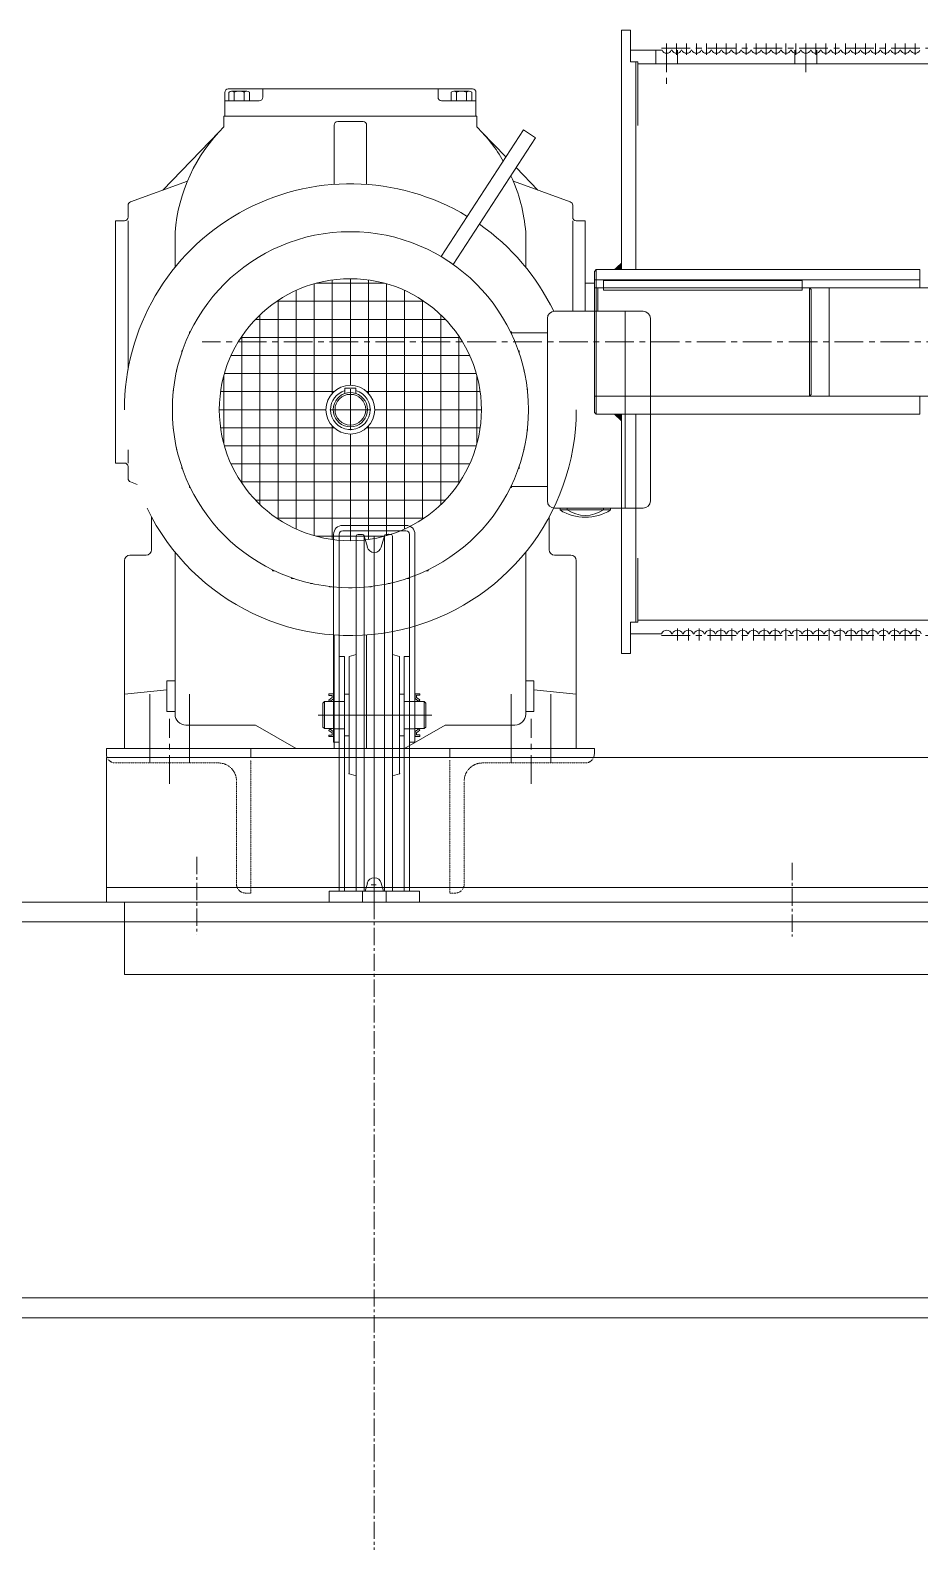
# Model space of a CAD drawing. Header units: millimetres. Extents: x 53635 to 142317, y 101101 to 147193.
# Drawn here: x 74626 to 75118, y 142719 to 143555 of the extents above; entities that cross this region are included whole.
import ezdxf

# ---------------------------------------------------------------- set-up
doc = ezdxf.new("R2010")
doc.units = ezdxf.units.MM
doc.header["$LTSCALE"] = 0.5
doc.header["$MEASUREMENT"] = 0
for name, pattern in [('AXES', [50.8, 31.75, -6.35, 6.35, -6.35]), ('AXES2', [28.575, 19.05, -3.175, 3.175, -3.175]), ('CACHE2', [0.1875, 0.125, -0.0625]), ('CONTINU', [0])]:
    doc.linetypes.add(name, pattern=pattern)
doc.layers.get('0').update_dxf_attribs({"lineweight": 0})
for name, color, linetype, lineweight in [('ASHADE', 7, 'CONTINU', 0), ('AXE', 1, 'AXES2', 0), ('AXES', 1, 'AXES', 0), ('CACHE', 1, 'CACHE2', 0), ('FORT', 7, 'Continuous', 0)]:
    doc.layers.add(name, color=color, linetype=linetype, lineweight=lineweight)

msp = doc.modelspace()

# ---------------------------------------------------------------- linework, layer by layer
for p, q in [((74952.64, 143422.63), (74952.64, 143555.13)), ((74957.64, 143537.63), (74957.64, 143555.13)), ((74957.64, 143544.13), (74975.08, 143544.13)), ((74971.64, 143544.13), (74971.64, 143536.58)), ((74980.21, 143544.13), (74980.58, 143544.13)), ((74983.64, 143544.13), (74983.64, 143536.58)), ((74985.71, 143544.13), (74986.08, 143544.13)), ((74991.21, 143544.13), (74991.58, 143544.13)), ((74996.71, 143544.13), (74997.08, 143544.13)), ((75002.21, 143544.13), (75002.58, 143544.13)), ((75007.71, 143544.13), (75008.08, 143544.13)), ((75013.21, 143544.13), (75013.58, 143544.13)), ((75018.71, 143544.13), (75019.08, 143544.13)), ((75024.21, 143544.13), (75024.58, 143544.13)), ((75029.71, 143544.13), (75030.08, 143544.13)), ((75035.21, 143544.13), (75035.58, 143544.13)), ((75040.71, 143544.13), (75041.08, 143544.13)), ((75046.21, 143544.13), (75046.58, 143544.13)), ((75048.64, 143544.13), (75048.64, 143536.58)), ((75051.71, 143544.13), (75052.08, 143544.13)), ((75057.21, 143544.13), (75057.58, 143544.13)), ((75060.64, 143544.13), (75060.64, 143536.58)), ((75060.64, 143544.13), (75060.64, 143536.58)), ((75062.71, 143544.13), (75063.08, 143544.13)), ((75068.21, 143544.13), (75068.58, 143544.13)), ((75073.71, 143544.13), (75074.08, 143544.13)), ((75079.21, 143544.13), (75079.58, 143544.13)), ((75084.71, 143544.13), (75085.08, 143544.13)), ((75090.21, 143544.13), (75090.58, 143544.13)), ((75095.71, 143544.13), (75096.08, 143544.13)), ((75101.21, 143544.13), (75101.58, 143544.13)), ((75106.71, 143544.13), (75107.08, 143544.13)), ((75112.21, 143544.13), (75112.58, 143544.13)), ((74961.64, 143537.63), (74957.64, 143537.63)), ((74960.64, 143422.63), (74960.64, 143537.63)), ((74961.64, 143502.34), (74961.64, 143537.63)), ((74961.64, 143536.58), (75378.64, 143536.58)), ((74733.14, 143507.63), (74733.14, 143520.68)), ((74752.19, 143516.13), (74733.14, 143516.13)), ((74802.64, 143522.63), (74735.09, 143522.63)), ((74735.49, 143516.13), (74735.49, 143520.92)), ((74746.79, 143516.13), (74735.49, 143516.13)), ((74745.38, 143521.43), (74736.91, 143521.43)), ((74738.32, 143516.13), (74738.32, 143520.92)), ((74743.97, 143516.13), (74743.97, 143520.92)), ((74746.79, 143516.13), (74746.79, 143520.92)), ((74754.14, 143518.08), (74754.14, 143522.63)), ((74870.19, 143522.63), (74802.64, 143522.63)), ((74851.14, 143518.08), (74851.14, 143522.63)), ((74872.14, 143516.13), (74853.09, 143516.13)), ((74858.49, 143516.13), (74858.49, 143520.92)), ((74869.79, 143516.13), (74858.49, 143516.13)), ((74868.38, 143521.43), (74859.91, 143521.43)), ((74861.32, 143516.13), (74861.32, 143520.92)), ((74866.97, 143516.13), (74866.97, 143520.92)), ((74869.79, 143516.13), (74869.79, 143520.92)), ((74872.14, 143507.63), (74872.14, 143520.68)), ((74802.64, 143507.63), (74732.64, 143507.63)), ((74732.64, 143501.63), (74732.64, 143507.63)), ((74732.64, 143507.63), (74732.64, 143507.63)), ((74732.64, 143507.63), (74732.64, 143507.63)), ((74793.64, 143469.8), (74793.64, 143502.63)), ((74802.64, 143504.63), (74795.64, 143504.63)), ((74872.64, 143507.63), (74802.64, 143507.63)), ((74809.64, 143504.63), (74802.64, 143504.63)), ((74811.64, 143469.8), (74811.64, 143502.63)), ((74898.41, 143499.95), (74852.89, 143429.85)), ((74872.64, 143501.63), (74872.64, 143507.63)), ((74872.64, 143507.63), (74872.64, 143507.63)), ((74872.64, 143501.63), (74872.64, 143507.63)), ((74905.12, 143495.59), (74898.41, 143499.95)), ((74730.06, 143498.95), (74698.87, 143466.63)), ((74905.12, 143495.59), (74859.6, 143425.49)), ((74888.7, 143484.99), (74875.23, 143498.95)), ((74906.42, 143466.63), (74894.4, 143479.08)), ((74712.47, 143471.58), (74680.96, 143460.11)), ((74924.33, 143460.11), (74892.81, 143471.58)), ((74679.64, 143451.63), (74679.64, 143458.23)), ((74925.64, 143451.63), (74925.64, 143458.23)), ((74677.64, 143449.63), (74672.64, 143449.63)), ((74672.64, 143382.63), (74672.64, 143449.63)), ((74679.64, 143367.4), (74679.64, 143449.63)), ((74925.64, 143399.63), (74925.64, 143449.63)), ((74932.64, 143449.63), (74927.64, 143449.63)), ((74932.64, 143399.63), (74932.64, 143449.63)), ((74705.64, 143423.97), (74705.64, 143443.33)), ((74899.64, 143423.97), (74899.64, 143443.33)), ((74792.64, 143354.2), (74792.64, 143416.94)), ((74802.64, 143358.63), (74802.64, 143417.63)), ((74812.64, 143354.2), (74812.64, 143416.94)), ((74937.64, 143421.63), (74938.64, 143422.63)), ((74937.64, 143421.63), (74937.64, 143343.63)), ((74938.64, 143422.63), (74938.64, 143342.63)), ((75117.64, 143422.63), (74938.64, 143422.63)), ((74942.64, 143412.63), (74942.64, 143416.63)), ((75052.64, 143416.63), (74942.64, 143416.63)), ((75052.64, 143412.63), (75052.64, 143416.63)), ((75117.64, 143422.63), (75117.64, 143412.63)), ((74772.64, 143279.13), (74772.64, 143411.13)), ((74782.64, 143275.44), (74782.64, 143414.82)), ((74821.52, 143415.13), (74783.77, 143415.13)), ((74822.64, 143275.44), (74822.64, 143414.82)), ((74832.64, 143279.13), (74832.64, 143411.13)), ((74932.64, 143415.13), (74932.64, 143415.13)), ((74937.64, 143415.13), (74932.64, 143415.13)), ((74937.64, 143399.63), (74937.64, 143415.13)), ((74937.64, 143399.63), (74937.64, 143412.63)), ((74942.64, 143412.63), (74937.64, 143412.63)), ((74939.64, 143399.63), (74939.64, 143412.63)), ((74942.64, 143411.25), (74942.64, 143412.63)), ((75052.64, 143411.25), (74942.64, 143411.25)), ((75052.64, 143411.25), (75052.64, 143412.63)), ((75056.64, 143412.63), (75052.64, 143412.63)), ((75056.64, 143352.63), (75056.64, 143412.63)), ((75057.64, 143411.63), (75056.64, 143412.63)), ((75057.64, 143353.63), (75057.64, 143411.63)), ((75067.64, 143412.63), (75067.64, 143352.63)), ((74843.34, 143405.13), (74761.95, 143405.13)), ((74762.64, 143284.66), (74762.64, 143405.6)), ((74842.64, 143284.66), (74842.64, 143405.6)), ((74964.64, 143399.63), (74915.64, 143399.63)), ((74954.64, 143290.63), (74954.64, 143399.63)), ((74855.14, 143395.13), (74750.14, 143395.13)), ((74752.64, 143292.63), (74752.64, 143397.63)), ((74852.64, 143292.63), (74852.64, 143397.63)), ((74911.64, 143294.63), (74911.64, 143395.63)), ((74968.64, 143294.63), (74968.64, 143395.63)), ((74672.64, 143315.63), (74672.64, 143382.63)), ((74714.03, 143388.13), (74713.55, 143388.13)), ((74713.55, 143387.13), (74713.55, 143388.13)), ((74863.11, 143385.13), (74742.18, 143385.13)), ((74742.64, 143304.43), (74742.64, 143385.83)), ((74862.64, 143304.43), (74862.64, 143385.83)), ((74891.74, 143388.13), (74891.26, 143388.13)), ((74911.64, 143387.63), (74891.5, 143387.63)), ((74891.74, 143387.13), (74891.74, 143388.13)), ((74709.66, 143377.63), (74709.32, 143377.63)), ((74709.32, 143376.63), (74709.32, 143377.63)), ((74868.65, 143375.13), (74736.64, 143375.13)), ((74895.97, 143377.63), (74895.63, 143377.63)), ((74895.97, 143376.63), (74895.97, 143377.63)), ((74706.63, 143367.13), (74706.41, 143367.13)), ((74706.41, 143366.13), (74706.41, 143367.13)), ((74898.88, 143367.13), (74898.66, 143367.13)), ((74898.88, 143366.13), (74898.88, 143367.13)), ((74732.64, 143326.25), (74732.64, 143364)), ((74872.33, 143365.13), (74732.96, 143365.13)), ((74872.64, 143326.25), (74872.64, 143364)), ((74704.82, 143356.63), (74704.71, 143356.63)), ((74704.71, 143355.63), (74704.71, 143356.63)), ((74793.57, 143355.13), (74730.84, 143355.13)), ((74799.64, 143357.13), (74805.64, 143357.13)), ((74799.64, 143354.14), (74799.64, 143357.13)), ((74802.64, 143356.53), (74802.64, 143333.73)), ((74805.64, 143357.13), (74805.64, 143354.14)), ((74874.45, 143355.13), (74811.71, 143355.13)), ((74900.58, 143356.63), (74900.47, 143356.63)), ((74900.58, 143355.63), (74900.58, 143356.63)), ((75056.64, 143352.63), (74968.64, 143352.63)), ((75057.64, 143353.63), (75056.64, 143352.63)), ((75117.64, 143352.63), (75117.64, 143342.63)), ((74704.15, 143346.13), (74704.14, 143346.13)), ((74704.14, 143345.13), (74704.14, 143346.13)), ((74704.14, 143344.13), (74704.14, 143345.13)), ((74704.15, 143344.13), (74704.14, 143344.13)), ((74789.14, 143345.13), (74730.14, 143345.13)), ((74791.24, 143345.13), (74814.04, 143345.13)), ((74875.14, 143345.13), (74816.14, 143345.13)), ((74901.14, 143345.13), (74901.14, 143346.13)), ((74901.14, 143346.13), (74901.14, 143346.13)), ((74901.14, 143344.13), (74901.14, 143345.13)), ((74901.14, 143344.13), (74901.14, 143344.13)), ((74937.64, 143343.63), (74938.64, 143342.63)), ((75117.64, 143342.63), (74938.64, 143342.63)), ((74952.64, 143210.13), (74952.64, 143342.63)), ((74960.64, 143227.63), (74960.64, 143342.63)), ((74704.71, 143333.63), (74704.71, 143334.63)), ((74704.82, 143333.63), (74704.71, 143333.63)), ((74793.57, 143335.13), (74730.84, 143335.13)), ((74792.64, 143273.32), (74792.64, 143336.06)), ((74874.45, 143335.13), (74811.71, 143335.13)), ((74812.64, 143273.32), (74812.64, 143336.06)), ((74900.58, 143333.63), (74900.47, 143333.63)), ((74900.58, 143333.63), (74900.58, 143334.63)), ((74706.41, 143323.13), (74706.41, 143324.13)), ((74872.33, 143325.13), (74732.96, 143325.13)), ((74802.64, 143272.63), (74802.64, 143331.63)), ((74898.88, 143323.13), (74898.88, 143324.13)), ((74677.64, 143315.63), (74672.64, 143315.63)), ((74679.64, 143315.63), (74679.64, 143322.86)), ((74706.63, 143323.13), (74706.41, 143323.13)), ((74898.88, 143323.13), (74898.66, 143323.13)), ((74679.64, 143307.03), (74679.64, 143313.63)), ((74709.32, 143312.63), (74709.32, 143313.63)), ((74709.66, 143312.63), (74709.32, 143312.63)), ((74868.65, 143315.13), (74736.64, 143315.13)), ((74895.97, 143312.63), (74895.63, 143312.63)), ((74895.97, 143312.63), (74895.97, 143313.63)), ((74684.67, 143303.8), (74680.96, 143305.15)), ((74713.55, 143302.13), (74713.55, 143303.13)), ((74714.03, 143302.13), (74713.55, 143302.13)), ((74863.11, 143305.13), (74742.18, 143305.13)), ((74891.74, 143302.13), (74891.26, 143302.13)), ((74911.64, 143302.63), (74891.5, 143302.63)), ((74891.74, 143302.13), (74891.74, 143303.13)), ((74855.14, 143295.13), (74750.14, 143295.13)), ((74918.64, 143290.63), (74915.64, 143290.63)), ((74946.64, 143290.63), (74918.64, 143290.63)), ((74918.64, 143289.63), (74918.64, 143290.63)), ((74942.64, 143290.63), (74922.64, 143290.63)), ((74922.64, 143289.63), (74922.64, 143290.63)), ((74942.64, 143289.63), (74942.64, 143290.63)), ((74946.64, 143289.63), (74946.64, 143290.63)), ((74964.64, 143290.63), (74946.64, 143290.63)), ((74692.64, 143267.63), (74692.64, 143285.76)), ((74843.34, 143285.13), (74761.95, 143285.13)), ((74912.64, 143285.76), (74912.64, 143285.76)), ((74912.64, 143267.63), (74912.64, 143285.76)), ((74946.64, 143289.63), (74918.64, 143289.63)), ((74942.64, 143289.63), (74922.64, 143289.63)), ((74821.52, 143275.13), (74783.77, 143275.13)), ((74705.64, 143195.13), (74705.64, 143266.29)), ((74899.64, 143195.13), (74899.64, 143266.29)), ((74899.64, 143266.29), (74899.64, 143266.29)), ((74677.64, 143157.63), (74677.64, 143261.63)), ((74689.64, 143264.63), (74680.64, 143264.63)), ((74924.64, 143264.63), (74915.64, 143264.63)), ((74927.64, 143157.63), (74927.64, 143261.63)), ((74961.64, 143262.92), (74961.64, 143227.63)), ((74759.64, 143256.03), (74759.64, 143256.51)), ((74760.64, 143256.03), (74759.64, 143256.03)), ((74770.14, 143251.8), (74770.14, 143252.14)), ((74771.14, 143251.8), (74770.14, 143251.8)), ((74780.64, 143248.89), (74780.64, 143249.12)), ((74781.64, 143248.89), (74780.64, 143248.89)), ((74824.64, 143248.89), (74823.64, 143248.89)), ((74824.64, 143248.89), (74824.64, 143249.12)), ((74835.14, 143251.8), (74834.14, 143251.8)), ((74835.14, 143251.8), (74835.14, 143252.14)), ((74845.64, 143256.03), (74844.64, 143256.03)), ((74845.64, 143256.03), (74845.64, 143256.51)), ((74791.14, 143247.19), (74791.14, 143247.3)), ((74792.14, 143247.19), (74791.14, 143247.19)), ((74801.64, 143246.63), (74801.64, 143246.63)), ((74802.64, 143246.63), (74801.64, 143246.63)), ((74803.64, 143246.63), (74802.64, 143246.63)), ((74803.64, 143246.63), (74803.64, 143246.63)), ((74814.14, 143247.19), (74813.14, 143247.19)), ((74814.14, 143247.19), (74814.14, 143247.3)), ((74961.64, 143227.63), (74957.64, 143227.63)), ((74957.64, 143227.63), (74957.64, 143210.13)), ((74961.64, 143228.68), (75378.64, 143228.68)), ((74793.64, 143220.45), (74793.64, 143220.45)), ((74793.64, 143157.63), (74793.64, 143220.45)), ((74811.64, 143220.45), (74811.64, 143220.45)), ((74811.64, 143157.63), (74811.64, 143220.45)), ((74957.64, 143221.13), (74974.82, 143221.13)), ((74980.47, 143221.13), (74980.82, 143221.13)), ((74986.47, 143221.13), (74986.82, 143221.13)), ((74992.47, 143221.13), (74992.82, 143221.13)), ((74998.47, 143221.13), (74998.82, 143221.13)), ((75004.47, 143221.13), (75004.82, 143221.13)), ((75010.47, 143221.13), (75010.82, 143221.13)), ((75016.47, 143221.13), (75016.82, 143221.13)), ((75022.47, 143221.13), (75022.82, 143221.13)), ((75028.47, 143221.13), (75028.82, 143221.13)), ((75034.47, 143221.13), (75034.82, 143221.13)), ((75040.47, 143221.13), (75040.82, 143221.13)), ((75046.47, 143221.13), (75046.82, 143221.13)), ((75052.47, 143221.13), (75052.82, 143221.13)), ((75058.47, 143221.13), (75058.82, 143221.13)), ((75064.47, 143221.13), (75064.82, 143221.13)), ((75070.47, 143221.13), (75070.82, 143221.13)), ((75076.47, 143221.13), (75076.82, 143221.13)), ((75082.47, 143221.13), (75082.82, 143221.13)), ((75088.47, 143221.13), (75088.82, 143221.13)), ((75094.47, 143221.13), (75094.82, 143221.13)), ((75100.47, 143221.13), (75100.82, 143221.13)), ((75106.47, 143221.13), (75106.82, 143221.13)), ((75112.47, 143221.13), (75112.82, 143221.13)), ((74677.64, 143187.63), (74701.14, 143190.15)), ((74701.14, 143195.13), (74705.64, 143195.13)), ((74701.14, 143178.13), (74701.14, 143195.13)), ((74705.64, 143178.13), (74705.64, 143195.13)), ((74899.64, 143195.13), (74904.14, 143195.13)), ((74899.64, 143178.13), (74899.64, 143195.13)), ((74899.64, 143178.13), (74899.64, 143195.13)), ((74904.14, 143178.13), (74904.14, 143195.13)), ((74904.14, 143190.15), (74927.64, 143187.63)), ((74691.64, 143157.63), (74691.64, 143187.63)), ((74713.64, 143157.63), (74713.64, 143187.63)), ((74891.64, 143157.63), (74891.64, 143187.63)), ((74913.64, 143157.63), (74913.64, 143187.63)), ((74701.14, 143178.13), (74705.64, 143178.13)), ((74705.64, 143176.63), (74705.64, 143178.13)), ((74899.64, 143178.13), (74904.14, 143178.13)), ((74899.64, 143176.63), (74899.64, 143178.13)), ((74711.64, 143170.63), (74750.13, 143170.63)), ((74750.13, 143170.63), (74772.64, 143157.63)), ((74832.64, 143157.63), (74855.16, 143170.63)), ((74855.16, 143170.63), (74893.64, 143170.63)), ((74667.64, 143154.63), (74667.64, 143157.63)), ((74667.64, 143157.63), (74747.64, 143157.63)), ((74677.64, 143157.63), (74772.64, 143157.63)), ((74691.64, 143149.63), (74691.64, 143157.63)), ((74713.64, 143149.63), (74713.64, 143157.63)), ((74747.64, 143157.63), (74747.64, 143152.63)), ((74772.64, 143157.63), (74802.64, 143157.63)), ((74772.64, 143157.63), (74802.64, 143157.63)), ((74802.64, 143157.63), (74832.64, 143157.63)), ((74802.64, 143157.63), (74832.64, 143157.63)), ((74832.64, 143157.63), (74927.64, 143157.63)), ((74937.64, 143157.63), (74857.64, 143157.63)), ((74857.64, 143157.63), (74857.64, 143152.63)), ((74891.64, 143149.63), (74891.64, 143157.63)), ((74913.64, 143149.63), (74913.64, 143157.63)), ((74937.64, 143154.63), (74937.64, 143157.63))]:
    msp.add_line(p, q)
at = {"color": 1, "linetype": 'AXES'}
msp.add_line((75518.23, 143382.63), (74720.6, 143382.63), dxfattribs=at)
for radius in [98.5, 72.5, 13.5, 8.5]:
    msp.add_circle((74802.64, 143345.13), radius)
for centre, radius, start, end in [((74735.09, 143520.68), 1.95, 90, 180), ((74736.91, 143519.21), 2.22, 90, 129.6), ((74736.91, 143519.21), 2.22, 50.4, 90), ((74741.14, 143513.33), 8.1, 69.59, 110.41), ((74745.38, 143519.21), 2.22, 90, 129.6), ((74745.38, 143519.21), 2.22, 50.4, 90), ((74752.19, 143518.08), 1.95, -90, 0), ((74853.09, 143518.08), 1.95, 180, 270), ((74859.91, 143519.21), 2.22, 90, 129.6), ((74859.91, 143519.21), 2.22, 50.4, 90), ((74864.14, 143513.33), 8.1, 69.59, 110.41), ((74868.38, 143519.21), 2.22, 90, 129.6), ((74868.38, 143519.21), 2.22, 50.4, 90), ((74870.19, 143520.68), 1.95, 0, 90), ((74798.04, 143435.94), 92.69, 134.87, 175.43), ((74795.64, 143502.63), 2, 90, 180), ((74809.64, 143502.63), 2, 0, 90), ((74807.25, 143435.94), 92.69, 30.33, 45.13), ((74807.25, 143435.94), 92.69, 4.57, 24.65), ((74802.64, 143345.13), 125, 58.83, 180), ((74802.64, 143345.13), 125, 58.83, 180), ((74681.64, 143458.23), 2, 110, 180), ((74923.64, 143458.23), 2, 0, 70), ((74677.64, 143451.63), 2, -90, 0), ((74927.64, 143451.63), 2, 180, 270), ((74802.64, 143345.13), 125, 25.83, 55.17), ((74802.64, 143345.13), 125, 25.83, 55.17), ((74802.64, 143345.13), 98.5, 54.67, 59.33), ((74915.64, 143395.63), 4, 90, 180), ((74964.64, 143395.63), 4, 0, 90), ((74802.64, 143345.13), 11, 180, 434.17), ((74802.64, 143345.13), 11, 105.83, 180), ((74802.64, 143345.13), 9.5, 108.41, 431.59), ((74802.64, 143345.13), 9.5, 71.59, 108.41), ((74802.64, 143345.13), 125, -154.16, 0), ((74802.64, 143345.13), 125, -154.16, 0), ((74677.64, 143313.63), 2, 0, 90), ((74681.64, 143307.03), 2, 180, 250), ((74915.64, 143294.63), 4, 180, 270), ((74964.64, 143294.63), 4, -90, 0), ((74932.64, 143312.13), 26.5, -121.89, -58.11), ((74932.64, 143304.83), 18.17, -123.4, -56.6), ((74689.64, 143267.63), 3, -90, 0), ((74915.64, 143267.63), 3, 180, 270), ((74680.64, 143261.63), 3, 90, 180), ((74924.64, 143261.63), 3, 0, 90), ((74977.64, 143220.13), 3, 19.47122, 160.52878), ((74983.64, 143220.13), 3, 19.47122, 160.52878), ((74989.64, 143220.13), 3, 19.47122, 160.52878), ((74995.64, 143220.13), 3, 19.47122, 160.52878), ((75001.64, 143220.13), 3, 19.47122, 160.52878), ((75007.64, 143220.13), 3, 19.47122, 160.52878), ((75013.64, 143220.13), 3, 19.47122, 160.52878), ((75019.64, 143220.13), 3, 19.47122, 160.52878), ((75025.64, 143220.13), 3, 19.47122, 160.52878), ((75031.64, 143220.13), 3, 19.47122, 160.52878), ((75037.64, 143220.13), 3, 19.47122, 160.52878), ((75043.64, 143220.13), 3, 19.47122, 160.52878), ((75049.64, 143220.13), 3, 19.47122, 160.52878), ((75055.64, 143220.13), 3, 19.47122, 160.52878), ((75061.64, 143220.13), 3, 19.47122, 160.52878), ((75067.64, 143220.13), 3, 19.47122, 160.52878), ((75073.64, 143220.13), 3, 19.47122, 160.52878), ((75079.64, 143220.13), 3, 19.47122, 160.52878), ((75085.64, 143220.13), 3, 19.47122, 160.52878), ((75091.64, 143220.13), 3, 19.47122, 160.52878), ((75097.64, 143220.13), 3, 19.47122, 160.52878), ((75103.64, 143220.13), 3, 19.47122, 160.52878), ((75109.64, 143220.13), 3, 19.47122, 160.52878), ((75115.64, 143220.13), 3, 19.47122, 160.52878), ((74711.64, 143176.63), 6, 180, 270), ((74893.64, 143176.63), 6, -90, 0), ((74672.64, 143154.63), 5, 180, 203.57818), ((74932.64, 143154.63), 5, -23.57818, 0)]:
    msp.add_arc(centre, radius, start, end)
for points in [[(74952.64, 143422.63), (74952.64, 143426.63), (74948.27, 143422.63)], [(74952.64, 143342.63), (74952.64, 143338.63), (74948.27, 143342.63)]]:
    msp.add_solid(points)
at = {"layer": 'ASHADE', "ltscale": 2}
for p, q in [((74937.64, 143417.03), (75117.64, 143417.03)), ((74937.64, 143412.63), (75396.64, 143412.63)), ((74937.64, 143352.63), (75396.64, 143352.63)), ((74667.64, 143152.63), (75255.64, 143152.63)), ((74667.64, 143152.63), (74667.64, 143072.63)), ((74667.64, 143080.63), (75426.64, 143080.63)), ((74667.64, 143072.63), (75426.64, 143072.63)), ((74677.64, 143072.63), (74677.64, 143032.63)), ((75406.64, 143032.63), (74677.64, 143032.63))]:
    msp.add_line(p, q, dxfattribs=at)
for centre in [(74977.64, 143545.13), (74983.14, 143545.13), (74988.64, 143545.13), (74994.14, 143545.13), (74999.64, 143545.13), (75005.14, 143545.13), (75010.64, 143545.13), (75016.14, 143545.13), (75021.64, 143545.13), (75027.14, 143545.13), (75032.64, 143545.13), (75038.14, 143545.13), (75043.64, 143545.13), (75049.14, 143545.13), (75054.64, 143545.13), (75060.14, 143545.13), (75065.64, 143545.13), (75071.14, 143545.13), (75076.64, 143545.13), (75082.14, 143545.13), (75087.64, 143545.13), (75093.14, 143545.13), (75098.64, 143545.13), (75104.14, 143545.13), (75109.64, 143545.13), (75115.14, 143545.13)]:
    msp.add_arc(centre, 2.75, -158.67631, -21.32369, dxfattribs=at)
at = {"layer": 'AXE'}
for p, q in [((74717.64, 143097.6), (74717.64, 143054.66)), ((75047.14, 143094.36), (75047.14, 143053.62)), ((74815.89, 143072.63), (74815.89, 141788.82))]:
    msp.add_line(p, q, dxfattribs=at)
at = {"layer": 'AXES'}
for p, q in [((74974.82, 143545.13), (75373.34, 143545.13)), ((74977.64, 143547.77), (74977.64, 143525.13)), ((74983.14, 143547.77), (74983.14, 143541.55)), ((74988.64, 143547.77), (74988.64, 143541.55)), ((74994.14, 143547.77), (74994.14, 143541.55)), ((74999.64, 143547.77), (74999.64, 143541.55)), ((75005.14, 143547.77), (75005.14, 143541.55)), ((75010.64, 143547.77), (75010.64, 143541.55)), ((75016.14, 143547.77), (75016.14, 143541.55)), ((75021.64, 143547.77), (75021.64, 143541.55)), ((75027.14, 143547.77), (75027.14, 143541.55)), ((75032.64, 143547.77), (75032.64, 143541.55)), ((75038.14, 143547.77), (75038.14, 143541.55)), ((75043.64, 143547.77), (75043.64, 143541.55)), ((75049.14, 143547.77), (75049.14, 143541.55)), ((75054.64, 143547.77), (75054.64, 143531.65)), ((75060.14, 143547.77), (75060.14, 143541.55)), ((75065.64, 143547.77), (75065.64, 143541.55)), ((75071.14, 143547.77), (75071.14, 143541.55)), ((75076.64, 143547.77), (75076.64, 143541.55)), ((75082.14, 143547.77), (75082.14, 143541.55)), ((75087.64, 143547.77), (75087.64, 143541.55)), ((75093.14, 143547.77), (75093.14, 143541.55)), ((75098.64, 143547.77), (75098.64, 143541.55)), ((75104.14, 143547.77), (75104.14, 143541.55)), ((75109.64, 143547.77), (75109.64, 143541.55)), ((75115.14, 143547.77), (75115.14, 143541.55)), ((74983.64, 143217.49), (74983.64, 143224.13)), ((74989.64, 143217.49), (74989.64, 143224.13)), ((74995.64, 143217.49), (74995.64, 143224.13)), ((75001.64, 143217.49), (75001.64, 143224.13)), ((75007.64, 143217.49), (75007.64, 143224.13)), ((75013.64, 143217.49), (75013.64, 143224.13)), ((75019.64, 143217.49), (75019.64, 143224.13)), ((75025.64, 143217.49), (75025.64, 143224.13)), ((75031.64, 143217.49), (75031.64, 143224.13)), ((75037.64, 143217.49), (75037.64, 143224.13)), ((75043.64, 143217.49), (75043.64, 143224.13)), ((75049.64, 143217.49), (75049.64, 143224.13)), ((75055.64, 143217.49), (75055.64, 143224.13)), ((75061.64, 143217.49), (75061.64, 143224.13)), ((75067.64, 143217.49), (75067.64, 143224.13)), ((75073.64, 143217.49), (75073.64, 143224.13)), ((75079.64, 143217.49), (75079.64, 143224.13)), ((75085.64, 143217.49), (75085.64, 143224.13)), ((75091.64, 143217.49), (75091.64, 143224.13)), ((75097.64, 143217.49), (75097.64, 143224.13)), ((75103.64, 143217.49), (75103.64, 143224.13)), ((75109.64, 143217.49), (75109.64, 143224.13)), ((75115.64, 143217.49), (75115.64, 143224.13)), ((74974.82, 143220.13), (75371.1, 143220.13)), ((74702.64, 143138.08), (74702.64, 143174.08)), ((74902.64, 143138.08), (74902.64, 143174.08))]:
    msp.add_line(p, q, dxfattribs=at)
at = {"layer": 'CACHE', "ltscale": 2}
for p, q in [((74667.64, 143152.63), (74668.06, 143152.63)), ((74729.64, 143149.63), (74672.64, 143149.63)), ((74747.64, 143151.27), (74747.64, 143077.63)), ((74857.64, 143151.13), (74857.64, 143077.63)), ((74875.64, 143149.63), (74932.64, 143149.63)), ((74739.64, 143082.63), (74739.64, 143139.63)), ((74865.64, 143082.63), (74865.64, 143139.63)), ((74747.64, 143077.63), (74744.64, 143077.63)), ((74857.64, 143077.63), (74860.64, 143077.63))]:
    msp.add_line(p, q, dxfattribs=at)
for centre, radius, start, end in [((74672.64, 143154.63), 5, -148.20956, -90), ((74729.64, 143139.63), 10, 0, 90), ((74875.64, 143139.63), 10, 90, 180), ((74932.64, 143154.63), 5, -90, -31.43658), ((74744.64, 143082.63), 5, 180, 270), ((74860.64, 143082.63), 5, -90, 0)]:
    msp.add_arc(centre, radius, start, end, dxfattribs=at)
at = {"layer": 'FORT'}
for p, q in [((74952.64, 143555.13), (74957.64, 143555.13)), ((74793.39, 143276.13), (74793.39, 143161.13)), ((74796.39, 143276.13), (74796.39, 143078.63)), ((74798.39, 143281.13), (74833.39, 143281.13)), ((74798.39, 143278.13), (74833.39, 143278.13)), ((74805.89, 143176.13), (74805.89, 143275.13)), ((74809.38, 143276.13), (74806.89, 143276.13)), ((74812.03, 143269.09), (74810.34, 143275.39)), ((74810.34, 143078.63), (74810.34, 143275.39)), ((74819.76, 143269.09), (74821.44, 143275.39)), ((74821.44, 143078.63), (74821.44, 143275.39)), ((74824.89, 143276.13), (74822.41, 143276.13)), ((74825.89, 143176.13), (74825.89, 143275.13)), ((74835.39, 143276.13), (74835.39, 143078.63)), ((74838.39, 143276.13), (74838.39, 143161.13)), ((74796.39, 143208.63), (74799.39, 143208.63)), ((74799.39, 143208.63), (74799.39, 143078.63)), ((74801.89, 143208.63), (74805.89, 143209.7)), ((74801.89, 143176.13), (74801.89, 143208.63)), ((74829.89, 143208.63), (74825.89, 143209.7)), ((74829.89, 143176.13), (74829.89, 143208.63)), ((74832.39, 143208.63), (74832.39, 143078.63)), ((74832.39, 143208.63), (74835.39, 143208.63)), ((74952.64, 143210.13), (74957.64, 143210.13)), ((74799.39, 143183.63), (74799.39, 143191.59)), ((74832.39, 143183.63), (74832.39, 143194.88)), ((74788.24, 143183.63), (74787.39, 143182.75)), ((74787.39, 143182.75), (74787.39, 143169.5)), ((74788.24, 143183.63), (74793.39, 143183.63)), ((74788.24, 143168.63), (74788.24, 143183.63)), ((74788.24, 143168.63), (74788.24, 143183.63)), ((74790.68, 143187.85), (74790.68, 143187.04)), ((74793.36, 143187.85), (74790.68, 143187.85)), ((74790.68, 143187.04), (74792.6, 143187.04)), ((74792.6, 143185.8), (74790.68, 143184.38)), ((74790.68, 143184.38), (74791.18, 143183.54)), ((74791.23, 143183.62), (74793.36, 143185.12)), ((74792.6, 143187.04), (74792.6, 143185.8)), ((74793.36, 143185.12), (74793.36, 143187.85)), ((74793.39, 143183.73), (74799.39, 143183.73)), ((74801.99, 143187.63), (74799.49, 143187.63)), ((74829.79, 143187.63), (74832.29, 143187.63)), ((74832.39, 143183.73), (74838.39, 143183.73)), ((74838.39, 143183.63), (74843.55, 143183.63)), ((74838.43, 143187.96), (74841.11, 143187.96)), ((74838.43, 143185.22), (74838.43, 143187.96)), ((74840.56, 143183.73), (74838.43, 143185.22)), ((74841.11, 143187.14), (74839.19, 143187.14)), ((74839.19, 143187.14), (74839.19, 143185.91)), ((74839.19, 143185.91), (74841.11, 143184.49)), ((74841.11, 143184.49), (74840.61, 143183.65)), ((74841.11, 143187.96), (74841.11, 143187.14)), ((74843.55, 143183.63), (74844.39, 143182.75)), ((74843.55, 143168.63), (74843.55, 143183.63)), ((74844.39, 143182.75), (74844.39, 143169.5)), ((74801.89, 143176.13), (74801.89, 143143.63)), ((74805.89, 143176.13), (74805.89, 143078.63)), ((74825.89, 143176.13), (74825.89, 143078.63)), ((74829.89, 143176.13), (74829.89, 143143.63)), ((74788.24, 143168.63), (74787.39, 143169.5)), ((74788.24, 143168.63), (74793.39, 143168.63)), ((74790.68, 143167.66), (74791.18, 143168.5)), ((74792.6, 143166.24), (74790.68, 143167.66)), ((74790.68, 143165.01), (74792.6, 143165.01)), ((74790.68, 143164.19), (74790.68, 143165.01)), ((74791.23, 143168.43), (74793.36, 143166.93)), ((74792.6, 143165.01), (74792.6, 143166.24)), ((74793.36, 143166.93), (74793.36, 143164.19)), ((74793.39, 143168.53), (74799.39, 143168.53)), ((74793.39, 143161.63), (74793.39, 143168.52)), ((74799.39, 143168.63), (74799.39, 143156.47)), ((74832.39, 143168.63), (74832.39, 143159.76)), ((74832.39, 143168.53), (74838.39, 143168.53)), ((74835.39, 143168.63), (74835.39, 143161.73)), ((74838.39, 143168.63), (74843.55, 143168.63)), ((74840.56, 143168.53), (74838.43, 143167.03)), ((74838.43, 143167.03), (74838.43, 143164.3)), ((74839.19, 143166.35), (74841.11, 143167.77)), ((74839.19, 143165.11), (74839.19, 143166.35)), ((74841.11, 143165.11), (74839.19, 143165.11)), ((74841.11, 143167.77), (74840.61, 143168.61)), ((74841.11, 143164.3), (74841.11, 143165.11)), ((74843.55, 143168.63), (74844.39, 143169.5)), ((74793.36, 143164.19), (74790.68, 143164.19)), ((74793.39, 143161.13), (74796.39, 143161.13)), ((74801.99, 143164.63), (74799.49, 143164.63)), ((74829.79, 143164.63), (74832.29, 143164.63)), ((74835.39, 143161.13), (74838.39, 143161.13)), ((74838.43, 143164.3), (74841.11, 143164.3)), ((74801.89, 143143.63), (74805.89, 143142.56)), ((74829.89, 143143.63), (74825.89, 143142.56)), ((74825.89, 143142.56), (74825.89, 143104.39)), ((74812.03, 143083.16), (74810.81, 143078.63)), ((74816.99, 143082.13), (74814.15, 143082.13)), ((74815.89, 143083.35), (74815.89, 143080.7)), ((74819.76, 143083.16), (74820.97, 143078.63)), ((74790.89, 143078.63), (74840.89, 143078.63)), ((74790.89, 143078.63), (74790.89, 143072.63)), ((74809.39, 143078.63), (74809.39, 143072.63)), ((74822.39, 143078.63), (74822.39, 143072.63)), ((74840.89, 143078.63), (74840.89, 143072.63)), ((77205.89, 143072.63), (70825.89, 143072.63)), ((74790.89, 143072.63), (74840.89, 143072.63)), ((77205.89, 143061.63), (70825.89, 143061.63)), ((77205.89, 142853.63), (70825.89, 142853.63)), ((77205.89, 142842.63), (70825.89, 142842.63))]:
    msp.add_line(p, q, dxfattribs=at)
at = {"layer": 'FORT', "color": 1}
for p, q in [((74815.89, 143072.63), (74815.89, 143274.92)), ((74784.75, 143176.13), (74847.7, 143176.13))]:
    msp.add_line(p, q, dxfattribs=at)
at = {"layer": 'FORT'}
for centre, radius, start, end in [((74798.39, 143276.13), 5, 90, 180), ((74798.39, 143276.13), 2, 90, 180), ((74806.89, 143275.13), 1, 90, 180), ((74809.38, 143275.13), 1, 15, 90), ((74822.41, 143275.13), 1, 90, 165), ((74824.89, 143275.13), 1, 0, 90), ((74833.39, 143276.13), 5, 0, 90), ((74833.39, 143276.13), 2, 0, 90), ((74815.89, 143270.13), 4, -165, -15), ((74815.89, 143082.13), 4, 15, 165)]:
    msp.add_arc(centre, radius, start, end, dxfattribs=at)
at = {"layer": 'FORT', "linetype": 'Continuous'}
for p in [(74823.56, 143276.13), (74801.89, 143143.63), (74829.89, 143143.63), (74829.89, 143143.63)]:
    msp.add_point(p, dxfattribs=at)

doc.saveas('drawing.dxf')
